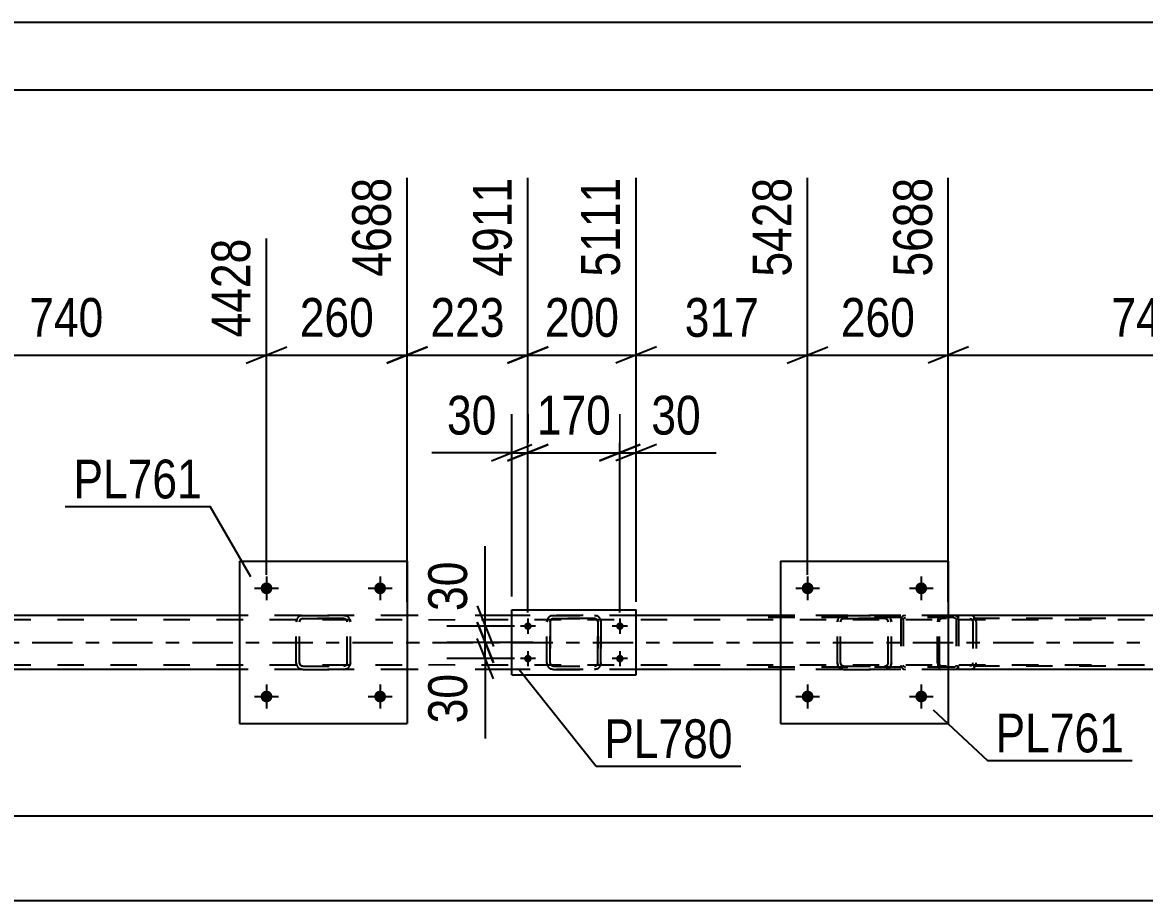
# Model space of a CAD drawing. Header units: millimetres. Extents: x 0 to 841, y 0 to 594.
# Drawn here: x 250.1 to 333, y 529.1 to 594 of the extents above; entities that cross this region are included whole.
import ezdxf

# ---------------------------------------------------------------- set-up
doc = ezdxf.new("R2010")
doc.units = ezdxf.units.MM
doc.linetypes.add('DXK_LINE_DOT2', pattern=[3.9198, 1.9599, -1.9599])
doc.linetypes.add('DXK_LINE_DOT3', pattern=[5.9187, 2.979, -0.9799, 0.9799, -0.9799])
doc.styles.add('Arial Narrow', font='ARIALN.TTF', dxfattribs={"height": 0.2})

# ---------------------------------------------------------------- blocks, each defined once
blk = doc.blocks.new('Unknown-318885939-1135')
at = {"color": 5, "linetype": 'Continuous'}
for p, q in [((841, 594), (0, 594)), ((836, 589), (5, 589))]:
    blk.add_line(p, q, dxfattribs=at)
blk = doc.blocks.new('Part-318885939-5280 - 5128')
at = {"color": 7, "linetype": 'DXK_LINE_DOT2'}
for p, q in [((270.591, 550.13), (270.774, 550.167)), ((270.774, 550.166), (270.591, 550.129)), ((270.774, 550.166), (270.774, 550.167)), ((270.774, 550.167), (273.814, 550.167)), ((270.774, 550.166), (273.814, 550.166)), ((273.814, 550.166), (273.814, 550.167)), ((273.814, 550.167), (273.998, 550.13)), ((273.998, 550.129), (273.814, 550.166)), ((270.294, 549.687), (270.331, 549.87)), ((270.331, 549.869), (270.294, 549.686)), ((270.294, 546.646), (270.294, 549.687)), ((270.553, 549.779), (270.534, 549.687)), ((270.534, 549.686), (270.553, 549.778)), ((270.534, 546.646), (270.534, 549.687)), ((270.605, 549.856), (270.553, 549.779)), ((270.553, 549.778), (270.605, 549.855)), ((270.683, 549.908), (270.605, 549.856)), ((270.605, 549.855), (270.683, 549.907)), ((270.774, 549.927), (270.683, 549.908)), ((270.683, 549.907), (270.774, 549.926)), ((270.774, 549.926), (270.774, 549.927)), ((273.814, 549.927), (270.774, 549.927)), ((270.774, 549.926), (273.814, 549.926)), ((273.814, 549.926), (273.814, 549.927)), ((273.906, 549.908), (273.814, 549.927)), ((273.814, 549.926), (273.906, 549.907)), ((273.984, 549.856), (273.906, 549.908)), ((273.906, 549.907), (273.984, 549.855)), ((274.036, 549.779), (273.984, 549.856)), ((273.984, 549.855), (274.036, 549.778)), ((274.054, 549.687), (274.036, 549.779)), ((274.036, 549.778), (274.054, 549.686)), ((274.054, 546.646), (274.054, 549.687)), ((274.258, 549.87), (274.294, 549.687)), ((274.294, 549.686), (274.258, 549.869)), ((274.294, 546.646), (274.294, 549.687)), ((270.331, 546.463), (270.294, 546.647)), ((270.294, 546.646), (270.331, 546.462)), ((270.534, 546.647), (270.553, 546.555)), ((270.553, 546.554), (270.534, 546.646)), ((270.553, 546.555), (270.605, 546.477)), ((270.605, 546.476), (270.553, 546.554)), ((270.774, 546.167), (270.591, 546.203)), ((270.591, 546.202), (270.774, 546.166)), ((270.605, 546.477), (270.683, 546.425)), ((270.683, 546.424), (270.605, 546.476)), ((270.683, 546.425), (270.774, 546.407)), ((270.774, 546.406), (270.683, 546.424)), ((270.774, 546.406), (270.774, 546.407)), ((270.774, 546.407), (273.814, 546.407)), ((270.774, 546.406), (273.814, 546.406)), ((270.774, 546.166), (270.774, 546.167)), ((270.774, 546.167), (273.814, 546.167)), ((270.774, 546.166), (273.814, 546.166)), ((273.814, 546.407), (273.906, 546.425)), ((273.906, 546.424), (273.814, 546.406)), ((273.814, 546.406), (273.814, 546.407)), ((273.998, 546.203), (273.814, 546.167)), ((273.814, 546.166), (273.998, 546.202)), ((273.814, 546.166), (273.814, 546.167)), ((273.906, 546.425), (273.984, 546.477)), ((273.984, 546.476), (273.906, 546.424)), ((273.984, 546.477), (274.036, 546.555)), ((274.036, 546.554), (273.984, 546.476)), ((274.036, 546.555), (274.054, 546.647)), ((274.054, 546.646), (274.036, 546.554)), ((274.294, 546.647), (274.258, 546.463)), ((274.258, 546.462), (274.294, 546.646))]:
    blk.add_line(p, q, dxfattribs=at)
at = {"color": 7, "linetype": 'DXK_LINE_DOT3'}
blk.add_line((272.294, 548.165), (272.294, 548.167), dxfattribs=at)
at = {"color": 7, "linetype": 'DXK_LINE_DOT2'}
for centre, start, end in [((270.774, 549.687), 112.5, 157.5), ((270.774, 549.686), 112.5, 157.5), ((273.814, 549.687), 22.5, 67.5), ((273.814, 549.686), 22.5, 67.5), ((270.774, 546.647), 202.5, 247.5), ((270.774, 546.646), 202.5, 247.5), ((273.814, 546.647), 292.5, 337.5), ((273.814, 546.646), 292.5, 337.5)]:
    blk.add_arc(centre, 0.48, start, end, dxfattribs=at)
blk = doc.blocks.new('Part-318885939-5157 - 5128')
at = {"color": 2, "linetype": 'Continuous'}
for p, q in [((266.094, 550.167), (238.496, 550.167)), ((286.218, 550.167), (278.494, 550.167)), ((306.095, 550.167), (295.418, 550.167)), ((346.093, 550.167), (318.495, 550.167)), ((266.094, 546.167), (238.496, 546.167)), ((286.218, 546.167), (278.494, 546.167)), ((306.095, 546.167), (295.418, 546.167)), ((346.093, 546.167), (318.495, 546.167))]:
    blk.add_line(p, q, dxfattribs=at)
at = {"color": 7, "linetype": 'DXK_LINE_DOT2'}
for p, q in [((278.494, 550.167), (266.094, 550.167)), ((295.418, 550.167), (286.218, 550.167)), ((318.495, 550.167), (306.095, 550.167)), ((768.091, 549.847), (90.975, 549.847)), ((768.091, 546.487), (90.975, 546.487)), ((278.494, 546.167), (266.094, 546.167)), ((295.418, 546.167), (286.218, 546.167)), ((318.495, 546.167), (306.095, 546.167))]:
    blk.add_line(p, q, dxfattribs=at)
at = {"color": 7, "linetype": 'DXK_LINE_DOT3'}
blk.add_line((90.975, 548.167), (768.091, 548.167), dxfattribs=at)
blk = doc.blocks.new('Part-318885939-5202 - 5128')
at = {"color": 7, "linetype": 'DXK_LINE_DOT2'}
for p, q in [((317.781, 550.026), (317.723, 549.87)), ((317.869, 550.13), (317.781, 550.026)), ((317.973, 550.167), (317.869, 550.13)), ((330.129, 550.167), (317.973, 550.167)), ((319.249, 549.927), (319.249, 550.167)), ((320.257, 550.13), (320.064, 550.167)), ((317.723, 549.87), (317.702, 549.687)), ((317.702, 546.647), (317.702, 549.687)), ((317.837, 549.687), (317.848, 549.779)), ((317.837, 546.647), (317.837, 549.687)), ((317.848, 549.779), (317.877, 549.856)), ((317.877, 549.856), (317.921, 549.908)), ((317.921, 549.908), (317.973, 549.927)), ((330.129, 549.927), (317.973, 549.927)), ((320.064, 549.927), (320.16, 549.908)), ((320.16, 549.908), (320.242, 549.856)), ((320.242, 549.856), (320.296, 549.779)), ((320.296, 549.779), (320.316, 549.687)), ((320.316, 549.687), (320.316, 546.647)), ((320.549, 549.772), (320.529, 549.87)), ((320.567, 549.687), (320.549, 549.772)), ((320.567, 549.687), (320.567, 546.647)), ((317.702, 546.647), (317.723, 546.463)), ((317.723, 546.463), (317.781, 546.307)), ((317.781, 546.307), (317.869, 546.203)), ((317.848, 546.555), (317.837, 546.647)), ((317.877, 546.477), (317.848, 546.555)), ((317.869, 546.203), (317.973, 546.167)), ((317.921, 546.425), (317.877, 546.477)), ((317.973, 546.407), (317.921, 546.425)), ((330.129, 546.407), (317.973, 546.407)), ((330.129, 546.167), (317.973, 546.167)), ((319.249, 546.167), (319.249, 546.407)), ((320.16, 546.425), (320.064, 546.407)), ((320.064, 546.167), (320.257, 546.203)), ((320.242, 546.477), (320.16, 546.425)), ((320.296, 546.555), (320.242, 546.477)), ((320.316, 546.647), (320.296, 546.555)), ((320.529, 546.463), (320.549, 546.562)), ((320.549, 546.562), (320.567, 546.647))]:
    blk.add_line(p, q, dxfattribs=at)
for centre, start, end in [((320.079, 549.671), 23.84941, 68.8059), ((320.079, 546.662), 291.1941, 336.15059)]:
    blk.add_arc(centre, 0.492, start, end, dxfattribs=at)
blk = doc.blocks.new('Part-318885939-5242 - 5128')
at = {"color": 7, "linetype": 'DXK_LINE_DOT2'}
for p, q in [((318.909, 550.167), (303.58, 550.167)), ((318.909, 550.007), (303.58, 550.007)), ((315.333, 550.167), (315.203, 550.142)), ((315.213, 549.96), (315.268, 549.995)), ((315.268, 549.995), (315.333, 550.007)), ((319.039, 550.142), (318.909, 550.167)), ((318.909, 550.007), (318.974, 549.995)), ((318.974, 549.995), (318.998, 549.979)), ((318.998, 549.979), (319.029, 549.96)), ((315.018, 549.969), (314.992, 549.847)), ((314.992, 549.847), (314.992, 546.487)), ((315.163, 549.847), (315.176, 549.908)), ((315.163, 549.847), (315.163, 546.487)), ((315.176, 549.908), (315.213, 549.96)), ((319.029, 549.96), (319.066, 549.908)), ((319.066, 549.908), (319.079, 549.847)), ((319.079, 549.847), (319.079, 546.487)), ((319.249, 549.847), (319.223, 549.969)), ((319.249, 549.847), (319.249, 546.487)), ((318.909, 546.327), (303.58, 546.327)), ((318.909, 546.167), (303.58, 546.167)), ((314.992, 546.487), (315.018, 546.364)), ((315.176, 546.425), (315.163, 546.487)), ((315.213, 546.374), (315.176, 546.425)), ((315.203, 546.191), (315.333, 546.167)), ((315.268, 546.339), (315.213, 546.374)), ((315.333, 546.327), (315.268, 546.339)), ((318.974, 546.339), (318.909, 546.327)), ((318.909, 546.167), (319.039, 546.191)), ((319.029, 546.374), (318.974, 546.339)), ((319.066, 546.425), (319.029, 546.374)), ((319.079, 546.487), (319.066, 546.425)), ((319.223, 546.364), (319.249, 546.487))]:
    blk.add_line(p, q, dxfattribs=at)
for centre, start, end in [((315.32, 549.833), 110.75832, 155.68004), ((318.922, 549.833), 24.31996, 69.24168), ((315.32, 546.501), 204.31996, 249.24168), ((318.922, 546.501), 290.75832, 335.68004)]:
    blk.add_arc(centre, 0.331, start, end, dxfattribs=at)
blk = doc.blocks.new('Bolt-318885939-5376 - 5128')
at = {"linetype": 'Continuous'}
for points in [[(308.535, 544.166, -1), (307.655, 544.166, -1)], [(316.935, 544.166, -1), (316.055, 544.166, -1)]]:
    blk.add_hatch(color=1, dxfattribs=at).paths.add_polyline_path(points)
at = {"color": 1, "linetype": 'Continuous'}
for p, q in [((308.095, 545.046), (308.095, 543.286)), ((316.495, 545.046), (316.495, 543.286)), ((307.215, 544.166), (308.975, 544.166)), ((315.615, 544.166), (317.375, 544.166))]:
    blk.add_line(p, q, dxfattribs=at)
blk = doc.blocks.new('Part-318885939-5279 - 5128')
at = {"color": 2, "linetype": 'Continuous'}
for p, q in [((266.094, 554.166), (266.094, 542.166)), ((266.094, 554.166), (278.494, 554.166)), ((278.494, 554.166), (278.494, 542.166)), ((266.094, 542.166), (278.494, 542.166))]:
    blk.add_line(p, q, dxfattribs=at)
blk = doc.blocks.new('Bolt-318885939-5310 - 5128')
at = {"linetype": 'Continuous'}
for points in [[(268.534, 552.166, -1), (267.654, 552.166, -1)], [(276.934, 552.166, -1), (276.054, 552.166, -1)]]:
    blk.add_hatch(color=1, dxfattribs=at).paths.add_polyline_path(points)
at = {"color": 1, "linetype": 'Continuous'}
for p, q in [((268.094, 553.046), (268.094, 551.286)), ((276.494, 553.046), (276.494, 551.286)), ((267.214, 552.166), (268.974, 552.166)), ((275.614, 552.166), (277.374, 552.166))]:
    blk.add_line(p, q, dxfattribs=at)
blk = doc.blocks.new('Bolt-318885939-5311 - 5128')
at = {"linetype": 'Continuous'}
for points in [[(268.534, 544.166, -1), (267.654, 544.166, -1)], [(276.934, 544.166, -1), (276.054, 544.166, -1)]]:
    blk.add_hatch(color=1, dxfattribs=at).paths.add_polyline_path(points)
at = {"color": 1, "linetype": 'Continuous'}
for p, q in [((268.094, 545.046), (268.094, 543.286)), ((276.494, 545.046), (276.494, 543.286)), ((267.214, 544.166), (268.974, 544.166)), ((275.614, 544.166), (277.374, 544.166))]:
    blk.add_line(p, q, dxfattribs=at)
blk = doc.blocks.new('Bolt-318885939-5406 - 5128')
at = {"linetype": 'Continuous'}
for points in [[(287.418, 549.087, -1), (287.418, 549.647, -1)], [(294.218, 549.087, -1), (294.218, 549.647, -1)], [(287.418, 546.687, -1), (287.418, 547.247, -1)], [(294.218, 546.687, -1), (294.218, 547.247, -1)]]:
    blk.add_hatch(color=1, dxfattribs=at).paths.add_polyline_path(points)
at = {"color": 1, "linetype": 'Continuous'}
for p, q in [((287.978, 549.367), (286.858, 549.367)), ((287.418, 549.927), (287.418, 548.807)), ((294.778, 549.367), (293.658, 549.367)), ((294.218, 549.927), (294.218, 548.807)), ((287.418, 547.527), (287.418, 546.407)), ((294.218, 547.527), (294.218, 546.407)), ((287.978, 546.967), (286.858, 546.967)), ((294.778, 546.967), (293.658, 546.967))]:
    blk.add_line(p, q, dxfattribs=at)
blk = doc.blocks.new('Part-318885939-5400 - 5128')
at = {"color": 7, "linetype": 'DXK_LINE_DOT2'}
for p, q in [((289.298, 550.167), (289.115, 550.13)), ((289.117, 550.13), (289.3, 550.167)), ((289.298, 550.167), (292.338, 550.167)), ((289.298, 550.167), (289.3, 550.167)), ((289.3, 550.167), (292.34, 550.167)), ((292.338, 550.167), (292.34, 550.167)), ((292.522, 550.13), (292.338, 550.167)), ((292.34, 550.167), (292.524, 550.13)), ((292.678, 550.026), (292.68, 550.026)), ((288.855, 549.87), (288.818, 549.687)), ((288.818, 546.647), (288.818, 549.687)), ((288.818, 549.687), (288.82, 549.687)), ((288.82, 549.687), (288.857, 549.87)), ((288.82, 546.647), (288.82, 549.687)), ((289.058, 549.687), (289.077, 549.779)), ((289.058, 546.647), (289.058, 549.687)), ((289.058, 549.687), (289.06, 549.687)), ((289.079, 549.779), (289.06, 549.687)), ((289.06, 549.687), (289.06, 546.647)), ((289.077, 549.779), (289.129, 549.856)), ((289.131, 549.856), (289.079, 549.779)), ((289.129, 549.856), (289.206, 549.908)), ((289.129, 549.856), (289.131, 549.856)), ((289.209, 549.908), (289.131, 549.856)), ((289.206, 549.908), (289.298, 549.927)), ((289.3, 549.927), (289.209, 549.908)), ((289.298, 549.927), (292.338, 549.927)), ((289.298, 549.927), (289.3, 549.927)), ((292.34, 549.927), (289.3, 549.927)), ((292.338, 549.927), (292.34, 549.927)), ((292.338, 549.927), (292.43, 549.908)), ((292.432, 549.908), (292.34, 549.927)), ((292.43, 549.908), (292.508, 549.856)), ((292.51, 549.856), (292.432, 549.908)), ((292.508, 549.856), (292.56, 549.779)), ((292.562, 549.779), (292.51, 549.856)), ((292.56, 549.779), (292.578, 549.687)), ((292.58, 549.687), (292.562, 549.779)), ((292.578, 546.647), (292.578, 549.687)), ((292.578, 549.687), (292.58, 549.687)), ((292.58, 549.687), (292.58, 546.647)), ((292.818, 549.687), (292.782, 549.87)), ((292.784, 549.87), (292.82, 549.687)), ((292.818, 546.647), (292.818, 549.687)), ((292.818, 549.687), (292.82, 549.687)), ((292.82, 549.687), (292.82, 546.647)), ((288.818, 546.647), (288.82, 546.647)), ((288.818, 546.647), (288.855, 546.463)), ((288.857, 546.463), (288.82, 546.647)), ((289.058, 546.647), (289.06, 546.647)), ((289.077, 546.555), (289.058, 546.647)), ((289.06, 546.647), (289.079, 546.555)), ((289.129, 546.477), (289.077, 546.555)), ((289.079, 546.555), (289.131, 546.477)), ((289.115, 546.203), (289.298, 546.167)), ((289.3, 546.167), (289.117, 546.203)), ((289.129, 546.477), (289.131, 546.477)), ((289.206, 546.425), (289.129, 546.477)), ((289.131, 546.477), (289.209, 546.425)), ((289.298, 546.407), (289.206, 546.425)), ((289.209, 546.425), (289.3, 546.407)), ((289.298, 546.407), (292.338, 546.407)), ((289.298, 546.407), (289.3, 546.407)), ((289.298, 546.167), (292.338, 546.167)), ((289.298, 546.167), (289.3, 546.167)), ((289.3, 546.407), (292.34, 546.407)), ((289.3, 546.167), (292.34, 546.167)), ((292.43, 546.425), (292.338, 546.407)), ((292.338, 546.407), (292.34, 546.407)), ((292.338, 546.167), (292.522, 546.203)), ((292.338, 546.167), (292.34, 546.167)), ((292.34, 546.407), (292.432, 546.425)), ((292.524, 546.203), (292.34, 546.167)), ((292.508, 546.477), (292.43, 546.425)), ((292.432, 546.425), (292.51, 546.477)), ((292.56, 546.555), (292.508, 546.477)), ((292.51, 546.477), (292.562, 546.555)), ((292.578, 546.647), (292.56, 546.555)), ((292.562, 546.555), (292.58, 546.647)), ((292.578, 546.647), (292.58, 546.647)), ((292.678, 546.307), (292.68, 546.307)), ((292.782, 546.463), (292.818, 546.647)), ((292.82, 546.647), (292.784, 546.463)), ((292.818, 546.647), (292.82, 546.647))]:
    blk.add_line(p, q, dxfattribs=at)
for centre, start, end in [((289.298, 549.687), 112.5, 157.5), ((289.3, 549.687), 112.5, 157.5), ((292.338, 549.687), 22.5, 67.5), ((292.34, 549.687), 22.5, 67.5), ((289.298, 546.647), 202.5, 247.5), ((289.3, 546.647), 202.5, 247.5), ((292.338, 546.647), 292.5, 337.5), ((292.34, 546.647), 292.5, 337.5)]:
    blk.add_arc(centre, 0.48, start, end, dxfattribs=at)
blk = doc.blocks.new('Part-318885939-5370 - 5128')
at = {"color": 7, "linetype": 'DXK_LINE_DOT2'}
for p, q in [((310.592, 550.13), (310.775, 550.167)), ((310.775, 550.166), (310.592, 550.129)), ((310.775, 550.166), (310.775, 550.167)), ((310.775, 550.167), (313.815, 550.167)), ((310.775, 550.166), (313.815, 550.166)), ((313.815, 550.166), (313.815, 550.167)), ((313.815, 550.167), (313.999, 550.13)), ((313.999, 550.129), (313.815, 550.166)), ((310.295, 549.687), (310.332, 549.87)), ((310.332, 549.869), (310.295, 549.686)), ((310.295, 546.646), (310.295, 549.687)), ((310.554, 549.779), (310.535, 549.687)), ((310.535, 549.686), (310.554, 549.778)), ((310.535, 546.646), (310.535, 549.687)), ((310.606, 549.856), (310.554, 549.779)), ((310.554, 549.778), (310.606, 549.855)), ((310.684, 549.908), (310.606, 549.856)), ((310.606, 549.855), (310.684, 549.907)), ((310.775, 549.927), (310.684, 549.908)), ((310.684, 549.907), (310.775, 549.926)), ((310.775, 549.926), (310.775, 549.927)), ((313.815, 549.927), (310.775, 549.927)), ((310.775, 549.926), (313.815, 549.926)), ((313.815, 549.926), (313.815, 549.927)), ((313.907, 549.908), (313.815, 549.927)), ((313.815, 549.926), (313.907, 549.907)), ((313.985, 549.856), (313.907, 549.908)), ((313.907, 549.907), (313.985, 549.855)), ((314.037, 549.779), (313.985, 549.856)), ((313.985, 549.855), (314.037, 549.778)), ((314.055, 549.687), (314.037, 549.779)), ((314.037, 549.778), (314.055, 549.686)), ((314.055, 546.646), (314.055, 549.687)), ((314.259, 549.87), (314.295, 549.687)), ((314.295, 549.686), (314.259, 549.869)), ((314.295, 546.646), (314.295, 549.687)), ((310.332, 546.463), (310.295, 546.647)), ((310.295, 546.646), (310.332, 546.462)), ((310.535, 546.647), (310.554, 546.555)), ((310.554, 546.554), (310.535, 546.646)), ((310.554, 546.555), (310.606, 546.477)), ((310.606, 546.476), (310.554, 546.554)), ((310.775, 546.167), (310.592, 546.203)), ((310.592, 546.202), (310.775, 546.166)), ((310.606, 546.477), (310.684, 546.425)), ((310.684, 546.424), (310.606, 546.476)), ((310.684, 546.425), (310.775, 546.407)), ((310.775, 546.406), (310.684, 546.424)), ((310.775, 546.406), (310.775, 546.407)), ((310.775, 546.407), (313.815, 546.407)), ((310.775, 546.406), (313.815, 546.406)), ((310.775, 546.166), (310.775, 546.167)), ((310.775, 546.167), (313.815, 546.167)), ((310.775, 546.166), (313.815, 546.166)), ((313.815, 546.407), (313.907, 546.425)), ((313.907, 546.424), (313.815, 546.406)), ((313.815, 546.406), (313.815, 546.407)), ((313.999, 546.203), (313.815, 546.167)), ((313.815, 546.166), (313.999, 546.202)), ((313.815, 546.166), (313.815, 546.167)), ((313.907, 546.425), (313.985, 546.477)), ((313.985, 546.476), (313.907, 546.424)), ((313.985, 546.477), (314.037, 546.555)), ((314.037, 546.554), (313.985, 546.476)), ((314.037, 546.555), (314.055, 546.647)), ((314.055, 546.646), (314.037, 546.554)), ((314.295, 546.647), (314.259, 546.463)), ((314.259, 546.462), (314.295, 546.646))]:
    blk.add_line(p, q, dxfattribs=at)
at = {"color": 7, "linetype": 'DXK_LINE_DOT3'}
blk.add_line((312.295, 548.165), (312.295, 548.167), dxfattribs=at)
at = {"color": 7, "linetype": 'DXK_LINE_DOT2'}
for centre, start, end in [((310.775, 549.687), 112.5, 157.5), ((310.775, 549.686), 112.5, 157.5), ((313.815, 549.687), 22.5, 67.5), ((313.815, 549.686), 22.5, 67.5), ((310.775, 546.647), 202.5, 247.5), ((310.775, 546.646), 202.5, 247.5), ((313.815, 546.647), 292.5, 337.5), ((313.815, 546.646), 292.5, 337.5)]:
    blk.add_arc(centre, 0.48, start, end, dxfattribs=at)
blk = doc.blocks.new('Part-318885939-5375 - 5128')
at = {"color": 2, "linetype": 'Continuous'}
for p, q in [((306.095, 554.166), (306.095, 542.166)), ((306.095, 554.166), (318.495, 554.166)), ((318.495, 554.166), (318.495, 542.166)), ((306.095, 542.166), (318.495, 542.166))]:
    blk.add_line(p, q, dxfattribs=at)
blk = doc.blocks.new('Bolt-318885939-5377 - 5128')
at = {"linetype": 'Continuous'}
for points in [[(308.535, 552.166, -1), (307.655, 552.166, -1)], [(316.935, 552.166, -1), (316.055, 552.166, -1)]]:
    blk.add_hatch(color=1, dxfattribs=at).paths.add_polyline_path(points)
at = {"color": 1, "linetype": 'Continuous'}
for p, q in [((308.095, 553.046), (308.095, 551.286)), ((316.495, 553.046), (316.495, 551.286)), ((307.215, 552.166), (308.975, 552.166)), ((315.615, 552.166), (317.375, 552.166))]:
    blk.add_line(p, q, dxfattribs=at)
blk = doc.blocks.new('Part-318885939-5405 - 5128')
at = {"color": 2, "linetype": 'Continuous'}
for p, q in [((286.218, 545.767), (286.218, 550.567)), ((286.218, 550.567), (295.418, 550.567)), ((295.418, 545.767), (295.418, 550.567)), ((286.218, 545.767), (295.418, 545.767))]:
    blk.add_line(p, q, dxfattribs=at)
blk = doc.blocks.new('StraightDimension-318885939-22565 - 5128')
at = {"color": 7, "linetype": 'Continuous'}
for p, q in [((318.495, 551.167), (318.495, 582.524)), ((348.093, 553.166), (348.093, 578.024)), ((319.995, 570.011), (316.995, 568.811)), ((346.593, 568.811), (349.593, 570.011)), ((318.495, 569.411), (348.093, 569.411))]:
    blk.add_line(p, q, dxfattribs=at)
at = {"color": 0}
blk.add_wipeout([(336.636, 570.161), (336.636, 574.361), (329.952, 574.361), (329.952, 570.161)], dxfattribs=at)
at = {"color": 3, "style": 'Arial Narrow'}
blk.add_text('740', height=2.8633, dxfattribs=at).set_placement((330.552, 570.761))
at = {"color": 0, "linetype": 'Continuous'}
blk.add_wipeout([(347.492, 578.624), (343.292, 578.623), (343.293, 570.111), (347.493, 570.111)], dxfattribs=at)
at = {"color": 3, "linetype": 'Continuous', "style": 'Arial Narrow'}
blk.add_text('6428', height=2.8633, rotation=90.00021, dxfattribs=at).set_placement((346.893, 570.711))
blk = doc.blocks.new('StraightDimension-318885939-9097 - 5128')
at = {"color": 7, "linetype": 'Continuous'}
blk.add_line((90.975, 535.336), (804.222, 535.336), dxfattribs=at)
blk = doc.blocks.new('StraightDimension-318885939-12208 - 5128')
at = {"color": 7, "linetype": 'Continuous'}
for p, q in [((283.667, 549.667), (284.867, 546.667)), ((284.867, 545.467), (283.667, 548.467)), ((287.818, 548.167), (281.417, 548.167)), ((284.267, 546.967), (284.267, 548.167)), ((286.418, 546.967), (281.417, 546.967)), ((284.267, 546.967), (284.267, 541.06)), ((284.267, 546.967), (284.267, 541.06))]:
    blk.add_line(p, q, dxfattribs=at)
at = {"color": 0}
blk.add_wipeout([(283.517, 546.442), (279.317, 546.442), (279.317, 541.585), (283.517, 541.585)], dxfattribs=at)
at = {"color": 3, "style": 'Arial Narrow'}
blk.add_text('30', height=2.8633, rotation=90.00021, dxfattribs=at).set_placement((282.917, 542.185))
blk = doc.blocks.new('StraightDimension-318885939-22566 - 5128')
at = {"color": 7, "linetype": 'Continuous'}
for p, q in [((308.095, 553.166), (308.095, 582.524)), ((318.495, 551.167), (318.495, 582.524)), ((306.595, 568.811), (309.595, 570.011)), ((319.995, 570.011), (316.995, 568.811)), ((308.095, 569.411), (318.495, 569.411))]:
    blk.add_line(p, q, dxfattribs=at)
at = {"color": 0}
blk.add_wipeout([(316.638, 570.161), (316.638, 574.361), (309.953, 574.361), (309.953, 570.161)], dxfattribs=at)
at = {"color": 3, "style": 'Arial Narrow'}
blk.add_text('260', height=2.8633, dxfattribs=at).set_placement((310.553, 570.761))
at = {"color": 0, "linetype": 'Continuous'}
blk.add_wipeout([(317.895, 583.124), (313.695, 583.123), (313.695, 574.611), (317.895, 574.611)], dxfattribs=at)
at = {"color": 3, "linetype": 'Continuous', "style": 'Arial Narrow'}
blk.add_text('5688', height=2.8633, rotation=90.00021, dxfattribs=at).set_placement((317.295, 575.211))
blk = doc.blocks.new('StraightDimension-318885939-6133 - 5128')
at = {"color": 7, "linetype": 'Continuous'}
blk.add_line((90.335, 529.083), (804.862, 529.083), dxfattribs=at)
blk = doc.blocks.new('StraightDimension-318885939-12207 - 5128')
at = {"color": 7, "linetype": 'Continuous'}
for p, q in [((284.267, 549.367), (284.267, 555.273)), ((284.267, 549.367), (284.267, 555.273)), ((283.667, 550.867), (284.867, 547.867)), ((286.418, 549.367), (281.417, 549.367)), ((284.867, 546.667), (283.667, 549.667)), ((284.267, 548.167), (284.267, 549.367)), ((287.818, 548.167), (281.417, 548.167))]:
    blk.add_line(p, q, dxfattribs=at)
at = {"color": 0}
blk.add_wipeout([(283.517, 554.748), (279.317, 554.748), (279.317, 549.892), (283.517, 549.892)], dxfattribs=at)
at = {"color": 3, "style": 'Arial Narrow'}
blk.add_text('30', height=2.8633, rotation=90.00021, dxfattribs=at).set_placement((282.917, 550.492))
blk = doc.blocks.new('StraightDimension-318885939-22567 - 5128')
at = {"color": 7, "linetype": 'Continuous'}
for p, q in [((295.418, 551.167), (295.418, 582.524)), ((308.095, 553.166), (308.095, 582.524)), ((296.918, 570.011), (293.918, 568.811)), ((306.595, 568.811), (309.595, 570.011)), ((295.418, 569.411), (308.095, 569.411))]:
    blk.add_line(p, q, dxfattribs=at)
at = {"color": 0}
blk.add_wipeout([(305.099, 570.161), (305.099, 574.361), (298.415, 574.361), (298.415, 570.161)], dxfattribs=at)
at = {"color": 3, "style": 'Arial Narrow'}
blk.add_text('317', height=2.8633, dxfattribs=at).set_placement((299.015, 570.761))
at = {"color": 0, "linetype": 'Continuous'}
blk.add_wipeout([(307.495, 583.124), (303.295, 583.123), (303.295, 574.611), (307.495, 574.611)], dxfattribs=at)
at = {"color": 3, "linetype": 'Continuous', "style": 'Arial Narrow'}
blk.add_text('5428', height=2.8633, rotation=90.00021, dxfattribs=at).set_placement((306.895, 575.211))
blk = doc.blocks.new('StraightDimension-318885939-22568 - 5128')
at = {"color": 7, "linetype": 'Continuous'}
for p, q in [((287.418, 550.367), (287.418, 582.524)), ((295.418, 551.167), (295.418, 582.524)), ((285.918, 568.811), (288.918, 570.011)), ((296.918, 570.011), (293.918, 568.811)), ((287.418, 569.411), (295.418, 569.411))]:
    blk.add_line(p, q, dxfattribs=at)
at = {"color": 0}
blk.add_wipeout([(294.76, 570.161), (294.76, 574.361), (288.076, 574.361), (288.076, 570.161)], dxfattribs=at)
at = {"color": 3, "style": 'Arial Narrow'}
blk.add_text('200', height=2.8633, dxfattribs=at).set_placement((288.676, 570.761))
at = {"color": 0, "linetype": 'Continuous'}
blk.add_wipeout([(294.818, 583.124), (290.618, 583.123), (290.618, 574.611), (294.818, 574.611)], dxfattribs=at)
at = {"color": 3, "linetype": 'Continuous', "style": 'Arial Narrow'}
blk.add_text('5111', height=2.8633, rotation=90.00021, dxfattribs=at).set_placement((294.218, 575.211))
blk = doc.blocks.new('StraightDimension-318885939-22569 - 5128')
at = {"color": 7, "linetype": 'Continuous'}
for p, q in [((278.494, 551.167), (278.494, 582.524)), ((287.418, 550.367), (287.418, 582.524)), ((276.994, 568.811), (279.994, 570.011)), ((288.918, 570.011), (285.918, 568.811)), ((278.494, 569.411), (287.418, 569.411))]:
    blk.add_line(p, q, dxfattribs=at)
at = {"color": 0}
blk.add_wipeout([(286.299, 570.161), (286.299, 574.361), (279.614, 574.361), (279.614, 570.161)], dxfattribs=at)
at = {"color": 3, "style": 'Arial Narrow'}
blk.add_text('223', height=2.8633, dxfattribs=at).set_placement((280.214, 570.761))
at = {"color": 0, "linetype": 'Continuous'}
blk.add_wipeout([(286.818, 583.124), (282.618, 583.123), (282.618, 574.611), (286.818, 574.611)], dxfattribs=at)
at = {"color": 3, "linetype": 'Continuous', "style": 'Arial Narrow'}
blk.add_text('4911', height=2.8633, rotation=90.00021, dxfattribs=at).set_placement((286.218, 575.211))
blk = doc.blocks.new('StraightDimension-318885939-22570 - 5128')
at = {"color": 7, "linetype": 'Continuous'}
for p, q in [((278.494, 551.167), (278.494, 582.524)), ((268.094, 553.166), (268.094, 578.024)), ((266.594, 568.811), (269.594, 570.011)), ((279.994, 570.011), (276.994, 568.811)), ((268.094, 569.411), (278.494, 569.411))]:
    blk.add_line(p, q, dxfattribs=at)
at = {"color": 0}
blk.add_wipeout([(276.637, 570.161), (276.637, 574.361), (269.952, 574.361), (269.952, 570.161)], dxfattribs=at)
at = {"color": 3, "style": 'Arial Narrow'}
blk.add_text('260', height=2.8633, dxfattribs=at).set_placement((270.552, 570.761))
at = {"color": 0, "linetype": 'Continuous'}
blk.add_wipeout([(277.894, 583.124), (273.694, 583.123), (273.694, 574.611), (277.894, 574.611)], dxfattribs=at)
at = {"color": 3, "linetype": 'Continuous', "style": 'Arial Narrow'}
blk.add_text('4688', height=2.8633, rotation=90.00021, dxfattribs=at).set_placement((277.294, 575.211))
blk = doc.blocks.new('StraightDimension-318885939-22571 - 5128')
at = {"color": 7, "linetype": 'Continuous'}
for p, q in [((238.496, 551.167), (238.496, 582.524)), ((268.094, 553.166), (268.094, 578.024)), ((239.996, 570.011), (236.996, 568.811)), ((266.594, 568.811), (269.594, 570.011)), ((238.496, 569.411), (268.094, 569.411))]:
    blk.add_line(p, q, dxfattribs=at)
at = {"color": 0}
blk.add_wipeout([(256.637, 570.161), (256.637, 574.361), (249.953, 574.361), (249.953, 570.161)], dxfattribs=at)
at = {"color": 3, "style": 'Arial Narrow'}
blk.add_text('740', height=2.8633, dxfattribs=at).set_placement((250.553, 570.761))
at = {"color": 0, "linetype": 'Continuous'}
blk.add_wipeout([(267.494, 578.624), (263.294, 578.623), (263.294, 570.111), (267.494, 570.111)], dxfattribs=at)
at = {"color": 3, "linetype": 'Continuous', "style": 'Arial Narrow'}
blk.add_text('4428', height=2.8633, rotation=90.00021, dxfattribs=at).set_placement((266.894, 570.711))
blk = doc.blocks.new('StraightDimension-318885939-23593 - 5128')
at = {"color": 7, "linetype": 'Continuous'}
for p, q in [((294.218, 550.367), (294.218, 565.036)), ((295.418, 551.167), (295.418, 565.036)), ((292.718, 561.586), (295.718, 562.786)), ((296.918, 562.786), (293.918, 561.586)), ((294.218, 562.186), (295.418, 562.186)), ((295.418, 562.186), (301.324, 562.186)), ((295.418, 562.186), (301.324, 562.186))]:
    blk.add_line(p, q, dxfattribs=at)
at = {"color": 0}
blk.add_wipeout([(300.799, 562.936), (300.799, 567.136), (295.943, 567.136), (295.943, 562.936)], dxfattribs=at)
at = {"color": 3, "style": 'Arial Narrow'}
blk.add_text('30', height=2.8633, dxfattribs=at).set_placement((296.543, 563.536))
blk = doc.blocks.new('StraightDimension-318885939-23594 - 5128')
at = {"color": 7, "linetype": 'Continuous'}
for p, q in [((287.418, 550.367), (287.418, 565.036)), ((294.218, 550.367), (294.218, 565.036)), ((285.918, 561.586), (288.918, 562.786)), ((295.718, 562.786), (292.718, 561.586)), ((287.418, 562.186), (294.218, 562.186))]:
    blk.add_line(p, q, dxfattribs=at)
at = {"color": 0}
blk.add_wipeout([(294.16, 562.936), (294.16, 567.136), (287.476, 567.136), (287.476, 562.936)], dxfattribs=at)
at = {"color": 3, "style": 'Arial Narrow'}
blk.add_text('170', height=2.8633, dxfattribs=at).set_placement((288.076, 563.536))
blk = doc.blocks.new('StraightDimension-318885939-23595 - 5128')
at = {"color": 7, "linetype": 'Continuous'}
for p, q in [((286.218, 551.567), (286.218, 565.036)), ((287.418, 550.367), (287.418, 565.036)), ((284.718, 561.586), (287.718, 562.786)), ((288.918, 562.786), (285.918, 561.586)), ((286.218, 562.186), (280.312, 562.186)), ((286.218, 562.186), (280.312, 562.186)), ((286.218, 562.186), (287.418, 562.186))]:
    blk.add_line(p, q, dxfattribs=at)
at = {"color": 0}
blk.add_wipeout([(285.693, 562.936), (285.693, 567.136), (280.837, 567.136), (280.837, 562.936)], dxfattribs=at)
at = {"color": 3, "style": 'Arial Narrow'}
blk.add_text('30', height=2.8633, dxfattribs=at).set_placement((281.437, 563.536))
blk = doc.blocks.new('Mark-318885939-5275 - 5128')
at = {"color": 30, "linetype": 'Continuous'}
for p in [(253.221, 558.213), (266.924, 553.017)]:
    blk.add_line(p, (263.924, 558.213), dxfattribs=at)
at = {"color": 0}
blk.add_wipeout([(263.324, 558.813), (263.324, 561.813), (253.821, 561.813), (253.821, 558.813)], dxfattribs=at)
blk.add_wipeout([(263.324, 558.813), (263.324, 561.813), (253.821, 561.813), (253.821, 558.813)], dxfattribs=at)
at = {"color": 3, "style": 'Arial Narrow'}
blk.add_text('PL761', height=2.8633, dxfattribs=at).set_placement((253.821, 558.813))
blk = doc.blocks.new('Mark-318885939-5371 - 5128')
at = {"color": 30, "linetype": 'Continuous'}
for p, q in [((317.37, 543.19), (321.389, 539.439)), ((321.389, 539.439), (332.093, 539.439))]:
    blk.add_line(p, q, dxfattribs=at)
at = {"color": 0}
blk.add_wipeout([(331.493, 540.039), (331.493, 543.039), (321.989, 543.039), (321.989, 540.039)], dxfattribs=at)
blk.add_wipeout([(331.493, 540.039), (331.493, 543.039), (321.989, 543.039), (321.989, 540.039)], dxfattribs=at)
at = {"color": 3, "style": 'Arial Narrow'}
blk.add_text('PL761', height=2.8633, dxfattribs=at).set_placement((321.989, 540.039))
blk = doc.blocks.new('Mark-318885939-5401 - 5128')
at = {"color": 30, "linetype": 'Continuous'}
for p, q in [((286.769, 546.164), (292.458, 539.014)), ((292.458, 539.014), (303.162, 539.014))]:
    blk.add_line(p, q, dxfattribs=at)
at = {"color": 0}
blk.add_wipeout([(302.562, 539.614), (302.562, 542.614), (293.058, 542.614), (293.058, 539.614)], dxfattribs=at)
blk.add_wipeout([(302.562, 539.614), (302.562, 542.614), (293.058, 542.614), (293.058, 539.614)], dxfattribs=at)
at = {"color": 3, "style": 'Arial Narrow'}
blk.add_text('PL780', height=2.8633, dxfattribs=at).set_placement((293.058, 539.614))

msp = doc.modelspace()

# ---------------------------------------------------------------- block references
for name in ['Unknown-318885939-1135', 'Part-318885939-5279 - 5128', 'Part-318885939-5375 - 5128', 'Bolt-318885939-5310 - 5128', 'Bolt-318885939-5377 - 5128', 'Part-318885939-5157 - 5128', 'Part-318885939-5280 - 5128', 'Part-318885939-5405 - 5128', 'Part-318885939-5400 - 5128', 'Part-318885939-5242 - 5128', 'Part-318885939-5370 - 5128', 'Part-318885939-5202 - 5128', 'Bolt-318885939-5406 - 5128', 'Bolt-318885939-5311 - 5128', 'Bolt-318885939-5376 - 5128']:
    msp.add_blockref(name, (0, 0))

# ---------------------------------------------------------------- next in the draw order: block references
for name in ['StraightDimension-318885939-22565 - 5128', 'StraightDimension-318885939-9097 - 5128']:
    msp.add_blockref(name, (0, 0))

# ---------------------------------------------------------------- next in the draw order: block references
for name in ['StraightDimension-318885939-22566 - 5128', 'StraightDimension-318885939-12208 - 5128']:
    msp.add_blockref(name, (0, 0))

# ---------------------------------------------------------------- next in the draw order: block references
for name in ['StraightDimension-318885939-22567 - 5128', 'StraightDimension-318885939-12207 - 5128', 'StraightDimension-318885939-6133 - 5128']:
    msp.add_blockref(name, (0, 0))

# ---------------------------------------------------------------- next in the draw order: block references
for name in ['StraightDimension-318885939-22568 - 5128', 'Mark-318885939-5401 - 5128', 'Mark-318885939-5371 - 5128']:
    msp.add_blockref(name, (0, 0))

# ---------------------------------------------------------------- next in the draw order: block references
for name in ['StraightDimension-318885939-22569 - 5128', 'StraightDimension-318885939-23593 - 5128']:
    msp.add_blockref(name, (0, 0))

# ---------------------------------------------------------------- next in the draw order: block references
for name in ['StraightDimension-318885939-22570 - 5128', 'StraightDimension-318885939-23594 - 5128']:
    msp.add_blockref(name, (0, 0))

# ---------------------------------------------------------------- next in the draw order: block references
for name in ['StraightDimension-318885939-22571 - 5128', 'StraightDimension-318885939-23595 - 5128']:
    msp.add_blockref(name, (0, 0))

# ---------------------------------------------------------------- next in the draw order: block references
msp.add_blockref('Mark-318885939-5275 - 5128', (0, 0))

doc.saveas('drawing.dxf')
